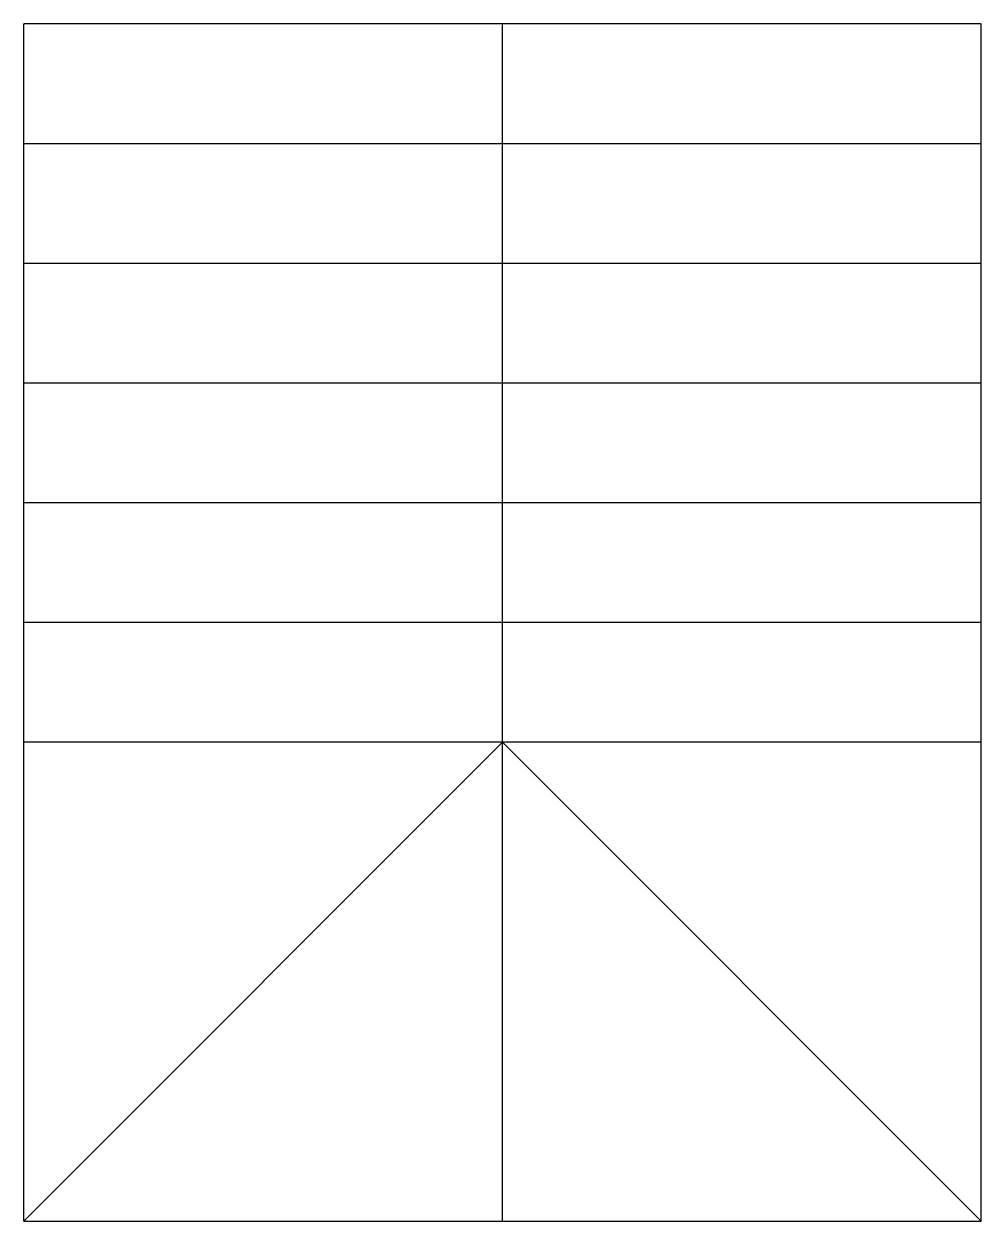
# Model space of a CAD drawing. Header units: inches. Extents: x 10.25 to 12.25, y 2.65 to 5.15.
import ezdxf

# ---------------------------------------------------------------- set-up
doc = ezdxf.new("R2010")
doc.units = ezdxf.units.IN
doc.header["$MEASUREMENT"] = 0
doc.layers.add('Escada2D', color=40, linetype='Continuous')

msp = doc.modelspace()

# ---------------------------------------------------------------- linework, layer by layer
at = {"layer": 'Escada2D'}
for p, q in [((12.2493, 5.149), (10.2493, 5.149)), ((12.2493, 5.149), (10.2493, 5.149)), ((10.2493, 2.649), (10.2493, 5.149)), ((11.2493, 2.649), (11.2493, 5.149)), ((11.2493, 2.649), (11.2493, 5.149)), ((12.2493, 2.649), (12.2493, 5.149)), ((12.2493, 4.899), (10.2493, 4.899)), ((12.2493, 4.899), (10.2493, 4.899)), ((12.2493, 4.649), (10.2493, 4.649)), ((12.2493, 4.649), (10.2493, 4.649)), ((12.2493, 4.399), (10.2493, 4.399)), ((12.2493, 4.399), (10.2493, 4.399)), ((12.2493, 4.149), (10.2493, 4.149)), ((12.2493, 4.149), (10.2493, 4.149)), ((12.2493, 3.899), (10.2493, 3.899)), ((12.2493, 3.899), (10.2493, 3.899)), ((12.2493, 3.649), (10.2493, 3.649)), ((12.2493, 3.649), (10.2493, 3.649)), ((10.2493, 2.649), (11.2493, 3.649)), ((10.2493, 2.649), (11.2493, 3.649)), ((11.2493, 3.649), (12.2493, 2.649)), ((11.2493, 3.649), (12.2493, 2.649)), ((11.2493, 3.649), (11.2493, 3.649)), ((11.2493, 3.649), (11.2493, 3.649)), ((10.2493, 2.649), (11.2493, 2.649)), ((10.2493, 2.649), (11.2493, 2.649)), ((11.2493, 2.649), (12.2493, 2.649)), ((11.2493, 2.649), (12.2493, 2.649))]:
    msp.add_line(p, q, dxfattribs=at)

doc.saveas('drawing.dxf')
